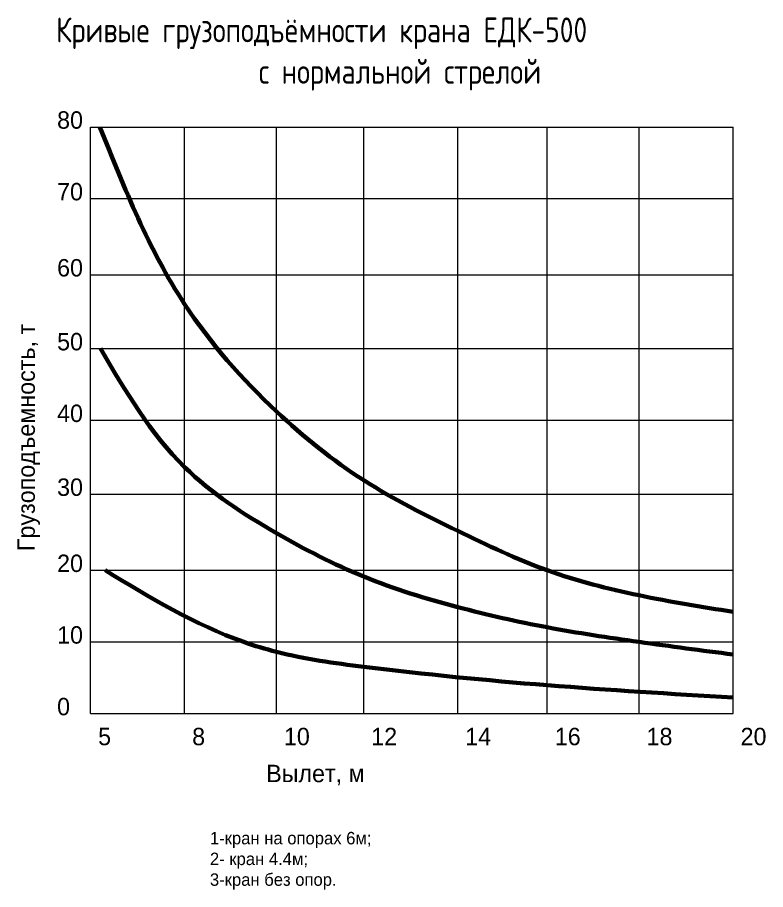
# Model space of a CAD drawing. Extents: x -47970 to 37163, y -191118 to -99096.
# Drawn here: x -31857 to -16808, y -191118 to -173583 of the extents above; entities that cross this region are included whole.
import ezdxf

# ---------------------------------------------------------------- set-up
doc = ezdxf.new("R2010")
doc.units = 0
doc.header["$LTSCALE"] = 45
doc.header["$MEASUREMENT"] = 0
doc.layers.add('1.Основная', color=5, linetype='CONTINUOUS', lineweight=60, true_color=0x0000ff)
doc.layers.add('2.Тонкая', color=7, linetype='CONTINUOUS', lineweight=18)
doc.layers.add('текст', color=7, linetype='CONTINUOUS', lineweight=18)
doc.styles.add('ГОСТ 2.304', font='CS_Gost2304.shx')

msp = doc.modelspace()

# ---------------------------------------------------------------- linework, layer by layer
at = {"layer": '1.Основная', "ltscale": 2.222222}
for points in [[(-17461, -185534.2), (-19352.3, -185202.2), (-21198.6, -184699.1), (-22999.8, -183907.6), (-24891.1, -182889.6), (-26647.3, -181506.4), (-28493.5, -179348.7), (-30200.2, -175786.5)], [(-17461, -186392), (-19352.3, -186139.5), (-21198.6, -185845), (-22999.8, -185439.2), (-24891.1, -184826), (-26647.3, -183951.9), (-28493.5, -182624), (-30188.1, -180242.8)], [(-17461, -187256.5), (-21198.6, -187009.5), (-24891.1, -186639), (-26647.3, -186339.1), (-27304.8, -186139.5), (-30093.6, -184699.1)]]:
    msp.add_spline(points, degree=3, dxfattribs=at)
at = {"layer": '2.Тонкая', "linetype": 'Continuous', "ltscale": 2.222222}
for p, q in [((-30384.8, -187579.9), (-30384.8, -175786.5)), ((-30384.8, -175786.5), (-17461, -175786.5)), ((-28493.5, -187579.9), (-28493.5, -175786.5)), ((-26647.3, -187579.9), (-26647.3, -175786.5)), ((-24891.1, -187579.9), (-24891.1, -175786.5)), ((-22999.8, -187579.9), (-22999.8, -175786.5)), ((-21198.6, -187579.9), (-21198.6, -175786.5)), ((-19352.3, -187579.9), (-19352.3, -175786.5)), ((-17461, -187579.9), (-17461, -175786.5)), ((-30384.8, -177226.9), (-17461, -177226.9)), ((-30384.8, -178757.4), (-17461, -178757.4)), ((-30384.8, -180242.8), (-17461, -180242.8)), ((-30384.8, -181683.2), (-17461, -181683.2)), ((-30384.8, -183168.6), (-17461, -183168.6)), ((-30384.8, -184699.1), (-17461, -184699.1)), ((-30384.8, -186139.5), (-17461, -186139.5)), ((-30384.8, -187579.9), (-17461, -187579.9))]:
    msp.add_line(p, q, dxfattribs=at)

# ---------------------------------------------------------------- texts
at = {"layer": 'текст', "ltscale": 10, "insert": (-31080.1, -173583.8), "char_height": 500, "attachment_point": 1, "style": 'ГОСТ 2.304'}
msp.add_mtext_dynamic_manual_height_columns('Кривые грузоподъёмности крана ЕДК-500\\P\\pxqc;с нормальной стрелой', width=13837.365, gutter_width=12.5, heights=[0], dxfattribs=at)
at = {"layer": 'текст', "linetype": 'Continuous', "ltscale": 2.222222, "attachment_point": 1}
for s, width, insert, char_height in [('80', 373.491, (-31059.5, -175470.5), 350), ('70', 373.491, (-31059.5, -176911), 350), ('60', 373.491, (-31059.5, -178441.4), 350), ('50', 373.491, (-31059.5, -179926.8), 350), ('40', 373.491, (-31059.5, -181367.3), 350), ('30', 373.491, (-31059.5, -182852.7), 350), ('20', 373.491, (-31059.5, -184383.1), 350), ('10', 373.491, (-31059.5, -185823.6), 350), ('0', 373.491, (-31059.5, -187264), 350), ('5', 373.491, (-30234.2, -187866.1), 350), ('8', 373.491, (-28342.9, -187866.1), 350), ('10', 373.491, (-26496.6, -187866.1), 350), ('12', 373.491, (-24740.4, -187866.1), 350), ('14', 373.491, (-22849.1, -187866.1), 350), ('16', 373.491, (-21047.9, -187866.1), 350), ('18', 373.491, (-19201.6, -187866.1), 350), ('20', 373.491, (-17310.3, -187866.1), 350), ('Вылет, м', 3381.777, (-26852.4, -188608.7), 350), ('1-кран на опорах 6м;\\P2- кран 4.4м;\\P3-кран без опор.', 7560, (-27985.4, -189959), 250)]:
    msp.add_mtext_dynamic_manual_height_columns(s, width=width, gutter_width=1250, heights=[0], dxfattribs=dict(at, insert=insert, char_height=char_height))
at = {"layer": 'текст', "linetype": 'Continuous', "ltscale": 2.222222, "insert": (-31857.2, -184313.9), "char_height": 350, "attachment_point": 1, "rotation": 90}
msp.add_mtext_dynamic_manual_height_columns('Грузоподъемность, т', width=6974.226, gutter_width=1250, heights=[0], dxfattribs=at)

doc.saveas('drawing.dxf')
